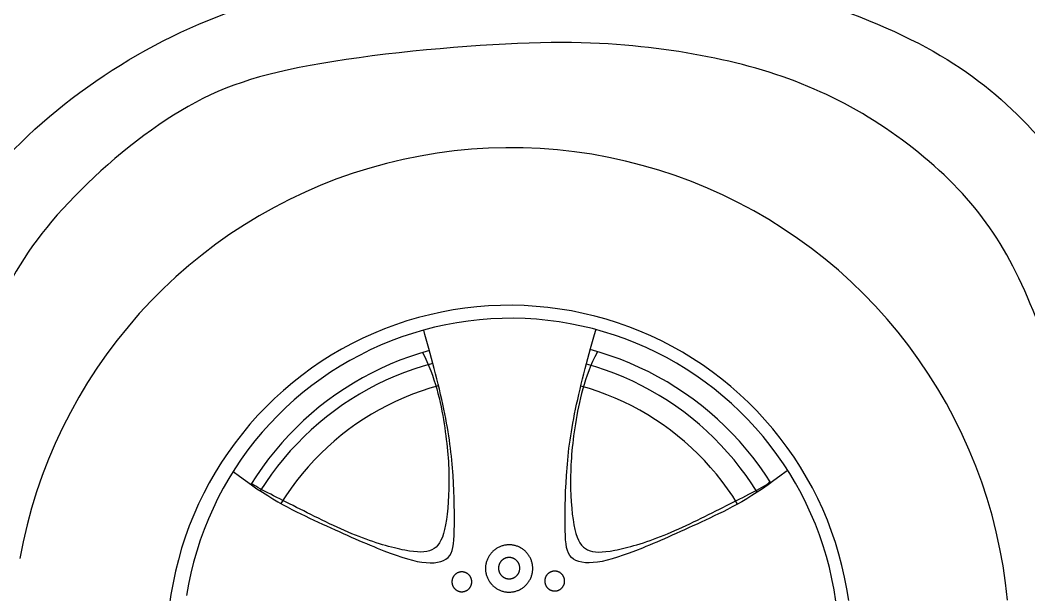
# Model space of a CAD drawing. Header units: millimetres. Extents: x -13123 to 16075, y -1 to 10560.
# Drawn here: x 3930 to 4682, y 410 to 839 of the extents above; entities that cross this region are included whole.
import ezdxf

# ---------------------------------------------------------------- set-up
doc = ezdxf.new("R2010")
doc.units = ezdxf.units.MM
doc.header["$MEASUREMENT"] = 0
doc.layers.add('inner', color=180, linetype='Continuous')
doc.layers.add('outer', color=200, linetype='Continuous')

msp = doc.modelspace()

# ---------------------------------------------------------------- linework, layer by layer
at = {"layer": 'inner'}
for points in [[(4665.98, 406.57), (4664.56, 419.35), (4662.69, 432.08), (4660.39, 444.73), (4657.65, 457.3), (4654.48, 469.77), (4650.88, 482.11), (4646.86, 494.33), (4642.41, 506.4), (4637.55, 518.31), (4632.28, 530.04), (4626.61, 541.58), (4620.54, 552.92), (4614.09, 564.05), (4607.25, 574.94), (4600.04, 585.59), (4592.47, 595.99), (4584.54, 606.12), (4576.26, 615.96), (4567.65, 625.52), (4558.72, 634.77), (4549.47, 643.71), (4539.92, 652.32), (4530.07, 660.59), (4519.95, 668.53), (4509.55, 676.1), (4498.9, 683.31), (4488.01, 690.15), (4476.89, 696.61), (4465.55, 702.68), (4454.01, 708.36), (4442.27, 713.63), (4430.37, 718.49), (4418.3, 722.94), (4406.09, 726.97), (4393.74, 730.57), (4381.28, 733.75), (4368.71, 736.49), (4356.06, 738.8), (4343.33, 740.66), (4330.55, 742.09), (4317.72, 743.07), (4304.87, 743.61), (4292.01, 743.7), (4279.15, 743.35), (4266.32, 742.56), (4253.52, 741.32), (4240.76, 739.64), (4228.08, 737.51), (4215.47, 734.96), (4202.96, 731.96), (4190.57, 728.54), (4178.3, 724.69), (4166.16, 720.42), (4154.19, 715.73), (4142.38, 710.63), (4130.76, 705.12), (4119.33, 699.22), (4108.11, 692.92), (4097.12, 686.24), (4086.37, 679.19), (4075.87, 671.76), (4065.63, 663.98), (4055.66, 655.85), (4045.99, 647.37), (4036.61, 638.57), (4027.54, 629.45), (4018.79, 620.02), (4010.37, 610.3), (4002.3, 600.29), (3994.57, 590), (3987.21, 579.46), (3980.22, 568.67), (3973.6, 557.64), (3967.37, 546.39), (3961.53, 534.93), (3956.09, 523.27), (3951.05, 511.44), (3946.43, 499.43), (3942.23, 487.28), (3938.45, 474.98), (3935.1, 462.57), (3932.18, 450.04), (3929.69, 437.42)], [(4547.65, 406.16), (4546.28, 414.92), (4544.59, 423.63), (4542.61, 432.27), (4540.33, 440.84), (4537.75, 449.32), (4534.88, 457.71), (4531.72, 465.99), (4528.27, 474.16), (4524.54, 482.2), (4520.54, 490.11), (4516.26, 497.88), (4511.72, 505.49), (4506.91, 512.94), (4501.85, 520.22), (4496.54, 527.32), (4490.99, 534.24), (4485.2, 540.95), (4479.18, 547.46), (4472.94, 553.75), (4466.48, 559.83), (4459.82, 565.68), (4452.95, 571.29), (4445.9, 576.66), (4438.66, 581.79), (4431.26, 586.66), (4423.68, 591.27), (4415.95, 595.61), (4408.08, 599.68), (4400.07, 603.48), (4391.93, 607), (4383.67, 610.23), (4375.31, 613.17), (4366.85, 615.83), (4358.3, 618.18), (4349.68, 620.24), (4340.99, 622), (4332.24, 623.45), (4323.45, 624.61), (4314.62, 625.45), (4305.78, 625.99), (4296.91, 626.22), (4288.05, 626.14), (4279.19, 625.76), (4270.35, 625.07), (4261.54, 624.07), (4252.77, 622.76), (4244.05, 621.16), (4235.39, 619.25), (4226.81, 617.04), (4218.3, 614.54), (4209.89, 611.74), (4201.58, 608.65), (4193.38, 605.28), (4185.3, 601.62), (4177.36, 597.68), (4169.56, 593.47), (4161.9, 589), (4154.41, 584.26), (4147.09, 579.26), (4139.94, 574.01), (4132.98, 568.52), (4126.22, 562.78), (4119.66, 556.82), (4113.31, 550.63), (4107.17, 544.23), (4101.27, 537.62), (4095.6, 530.8), (4090.16, 523.8), (4084.98, 516.61), (4080.04, 509.24), (4075.37, 501.71), (4070.96, 494.02), (4066.82, 486.18), (4062.95, 478.2), (4059.36, 470.09), (4056.06, 461.86), (4053.04, 453.53), (4050.32, 445.09), (4047.89, 436.56), (4045.75, 427.96), (4043.92, 419.28), (4042.39, 410.55), (4041.16, 401.77)], [(4538.07, 405.72), (4536.74, 414.11), (4535.13, 422.45), (4533.23, 430.72), (4531.05, 438.93), (4528.58, 447.06), (4525.83, 455.09), (4522.8, 463.03), (4519.5, 470.86), (4515.93, 478.56), (4512.09, 486.14), (4507.99, 493.58), (4503.64, 500.87), (4499.04, 508.01), (4494.19, 514.99), (4489.1, 521.79), (4483.78, 528.41), (4478.23, 534.84), (4472.47, 541.08), (4466.49, 547.11), (4460.3, 552.93), (4453.92, 558.53), (4447.34, 563.91), (4440.59, 569.05), (4433.65, 573.96), (4426.56, 578.63), (4419.3, 583.04), (4411.9, 587.21), (4404.35, 591.11), (4396.68, 594.74), (4388.88, 598.11), (4380.97, 601.21), (4372.96, 604.03), (4364.85, 606.57), (4356.67, 608.83), (4348.41, 610.8), (4340.08, 612.48), (4331.7, 613.88), (4323.28, 614.98), (4314.83, 615.79), (4306.35, 616.31), (4297.86, 616.53), (4289.36, 616.45), (4280.88, 616.09), (4272.41, 615.42), (4263.97, 614.47), (4255.57, 613.22), (4247.22, 611.68), (4238.92, 609.85), (4230.7, 607.74), (4222.55, 605.34), (4214.49, 602.66), (4206.53, 599.7), (4198.67, 596.46), (4190.94, 592.96), (4183.32, 589.19), (4175.85, 585.16), (4168.52, 580.87), (4161.34, 576.33), (4154.33, 571.54), (4147.48, 566.51), (4140.81, 561.25), (4134.33, 555.76), (4128.05, 550.04), (4121.96, 544.12), (4116.09, 537.98), (4110.43, 531.65), (4105, 525.12), (4099.79, 518.41), (4094.82, 511.52), (4090.1, 504.46), (4085.62, 497.25), (4081.39, 489.88), (4077.43, 482.37), (4073.72, 474.72), (4070.29, 466.96), (4067.12, 459.07), (4064.23, 451.09), (4061.62, 443.01), (4059.29, 434.84), (4057.25, 426.59), (4055.49, 418.28), (4054.03, 409.92)], [(4359.05, 607.78), (4359.16, 608.17)], [(4359.05, 607.78), (4359.16, 608.17)], [(4235.07, 592.59), (4227.64, 590.4), (4220.3, 587.95), (4213.04, 585.25), (4205.88, 582.31), (4198.82, 579.13), (4191.87, 575.71), (4185.05, 572.06), (4178.35, 568.17), (4171.79, 564.07), (4165.37, 559.74), (4159.1, 555.2), (4152.99, 550.44), (4147.04, 545.48), (4141.26, 540.33), (4135.67, 534.98), (4130.26, 529.44), (4125.03, 523.72), (4120.01, 517.83), (4115.19, 511.78), (4110.58, 505.56), (4106.18, 499.19), (4102, 492.67)], [(4489.51, 493.81), (4485.26, 500.33), (4480.8, 506.71), (4476.13, 512.93), (4471.24, 518.99), (4466.15, 524.88), (4460.86, 530.59), (4455.38, 536.12), (4449.72, 541.45), (4443.88, 546.59), (4437.86, 551.53), (4431.68, 556.26), (4425.34, 560.78), (4418.85, 565.08), (4412.22, 569.15), (4405.46, 573), (4398.56, 576.61), (4391.55, 579.99), (4384.43, 583.12), (4377.2, 586.01), (4369.88, 588.65), (4362.47, 591.04), (4354.99, 593.18)], [(4359.99, 591.06), (4360.43, 591.65)], [(4237.65, 582.97), (4230.49, 580.92), (4223.4, 578.64), (4216.4, 576.11), (4209.48, 573.35), (4202.67, 570.35), (4195.96, 567.12), (4189.36, 563.67), (4182.89, 559.99), (4176.55, 556.09), (4170.34, 551.98), (4164.28, 547.66), (4158.37, 543.13), (4152.61, 538.41), (4147.02, 533.49), (4141.6, 528.39), (4136.36, 523.1), (4131.3, 517.64), (4126.44, 512), (4121.76, 506.21), (4117.29, 500.25), (4113.02, 494.15), (4108.97, 487.91)], [(4479.44, 486.93), (4475.44, 493.17), (4471.23, 499.26), (4466.81, 505.2), (4462.2, 510.99), (4457.39, 516.63), (4452.4, 522.09), (4447.22, 527.39), (4441.86, 532.5), (4436.33, 537.43), (4430.64, 542.17), (4424.8, 546.71), (4418.8, 551.05), (4412.65, 555.19), (4406.38, 559.11), (4399.97, 562.82), (4393.44, 566.31), (4386.79, 569.58), (4380.04, 572.62), (4373.18, 575.43), (4366.24, 578), (4359.21, 580.34), (4352.11, 582.43)], [(4241.87, 566.32), (4235.32, 564.42), (4228.83, 562.29), (4222.42, 559.94), (4216.09, 557.37), (4209.85, 554.59), (4203.72, 551.6), (4197.69, 548.4), (4191.77, 544.99), (4185.97, 541.39), (4180.29, 537.59), (4174.75, 533.6), (4169.35, 529.42), (4164.1, 525.06), (4158.99, 520.52), (4154.05, 515.81), (4149.27, 510.94), (4144.65, 505.9), (4140.22, 500.71), (4135.96, 495.38), (4131.88, 489.9), (4128, 484.28), (4124.31, 478.54)], [(4464.85, 478.12), (4461.18, 483.86), (4457.33, 489.47), (4453.28, 494.94), (4449.05, 500.27), (4444.64, 505.46), (4440.06, 510.49), (4435.31, 515.36), (4430.39, 520.07), (4425.32, 524.61), (4420.1, 528.98), (4414.73, 533.16), (4409.22, 537.16), (4403.58, 540.97), (4397.82, 544.58), (4391.93, 548), (4385.93, 551.22), (4379.82, 554.22), (4373.62, 557.02), (4367.32, 559.61), (4360.94, 561.98), (4354.49, 564.13), (4347.96, 566.07)], [(4502.05, 503.41), (4501.07, 502.47)], [(4502.05, 503.41), (4501.07, 502.47)], [(4487.52, 493.28), (4488.97, 494.66)], [(4487.52, 493.28), (4488.97, 494.66)]]:
    msp.add_lwpolyline(points, dxfattribs=at)
for points in [[(4312.12, 430.05), (4312.11, 430.66), (4312.08, 431.27), (4312.02, 431.88), (4311.95, 432.49), (4311.85, 433.1), (4311.74, 433.7), (4311.6, 434.29), (4311.44, 434.88), (4311.27, 435.47), (4311.07, 436.05), (4310.85, 436.62), (4310.61, 437.18), (4310.35, 437.74), (4310.08, 438.29), (4309.78, 438.82), (4309.47, 439.35), (4309.14, 439.86), (4308.79, 440.36), (4308.42, 440.85), (4308.04, 441.33), (4307.64, 441.79), (4307.22, 442.24), (4306.79, 442.68), (4306.35, 443.1), (4305.89, 443.5), (4305.41, 443.89), (4304.93, 444.26), (4304.43, 444.61), (4303.92, 444.95), (4303.39, 445.27), (4302.86, 445.57), (4302.32, 445.85), (4301.76, 446.11), (4301.2, 446.35), (4300.63, 446.58), (4300.05, 446.78), (4299.47, 446.96), (4298.88, 447.12), (4298.29, 447.27), (4297.69, 447.39), (4297.08, 447.49), (4296.48, 447.57), (4295.87, 447.63), (4295.26, 447.66), (4294.64, 447.68), (4294.03, 447.67), (4293.42, 447.65), (4292.81, 447.6), (4292.2, 447.53), (4291.6, 447.44), (4291, 447.33), (4290.4, 447.2), (4289.81, 447.05), (4289.22, 446.87), (4288.64, 446.68), (4288.06, 446.47), (4287.5, 446.23), (4286.94, 445.98), (4286.39, 445.71), (4285.85, 445.42), (4285.33, 445.11), (4284.81, 444.78), (4284.3, 444.44), (4283.81, 444.08), (4283.33, 443.7), (4282.86, 443.3), (4282.41, 442.89), (4281.97, 442.46), (4281.55, 442.02), (4281.14, 441.56), (4280.75, 441.09), (4280.37, 440.61), (4280.02, 440.11), (4279.68, 439.61), (4279.35, 439.09), (4279.05, 438.55), (4278.76, 438.01), (4278.5, 437.46), (4278.25, 436.9), (4278.02, 436.34), (4277.81, 435.76), (4277.62, 435.18), (4277.46, 434.59), (4277.31, 434), (4277.18, 433.4), (4277.08, 432.79), (4276.99, 432.19), (4276.93, 431.58), (4276.89, 430.97), (4276.87, 430.36), (4276.87, 429.75), (4276.89, 429.13), (4276.93, 428.52), (4276.99, 427.92), (4277.08, 427.31), (4277.18, 426.71), (4277.31, 426.11), (4277.46, 425.51), (4277.62, 424.93), (4277.81, 424.34), (4278.02, 423.77), (4278.25, 423.2), (4278.5, 422.64), (4278.76, 422.09), (4279.05, 421.55), (4279.35, 421.02), (4279.68, 420.5), (4280.02, 419.99), (4280.37, 419.49), (4280.75, 419.01), (4281.14, 418.54), (4281.55, 418.08), (4281.97, 417.64), (4282.41, 417.21), (4282.86, 416.8), (4283.33, 416.41), (4283.81, 416.03), (4284.3, 415.67), (4284.81, 415.32), (4285.33, 414.99), (4285.85, 414.68), (4286.39, 414.39), (4286.94, 414.12), (4287.5, 413.87), (4288.06, 413.64), (4288.64, 413.42), (4289.22, 413.23), (4289.81, 413.06), (4290.4, 412.91), (4291, 412.77), (4291.6, 412.66), (4292.2, 412.57), (4292.81, 412.5), (4293.42, 412.46), (4294.03, 412.43), (4294.64, 412.42), (4295.26, 412.44), (4295.87, 412.48), (4296.48, 412.54), (4297.08, 412.62), (4297.69, 412.72), (4298.29, 412.84), (4298.88, 412.98), (4299.47, 413.14), (4300.05, 413.32), (4300.63, 413.53), (4301.2, 413.75), (4301.76, 413.99), (4302.32, 414.26), (4302.86, 414.54), (4303.39, 414.84), (4303.92, 415.15), (4304.43, 415.49), (4304.93, 415.84), (4305.41, 416.22), (4305.89, 416.6), (4306.35, 417.01), (4306.79, 417.43), (4307.22, 417.86), (4307.64, 418.31), (4308.04, 418.77), (4308.42, 419.25), (4308.79, 419.74), (4309.14, 420.24), (4309.47, 420.76), (4309.78, 421.28), (4310.08, 421.82), (4310.35, 422.36), (4310.61, 422.92), (4310.85, 423.48), (4311.07, 424.05), (4311.27, 424.63), (4311.44, 425.22), (4311.6, 425.81), (4311.74, 426.41), (4311.85, 427.01), (4311.95, 427.61), (4312.02, 428.22), (4312.08, 428.83), (4312.11, 429.44)], [(4302.44, 430.3), (4302.43, 430.58), (4302.42, 430.85), (4302.39, 431.13), (4302.36, 431.4), (4302.32, 431.67), (4302.27, 431.94), (4302.2, 432.21), (4302.13, 432.48), (4302.05, 432.74), (4301.96, 433), (4301.87, 433.26), (4301.76, 433.52), (4301.64, 433.77), (4301.52, 434.01), (4301.38, 434.25), (4301.24, 434.49), (4301.09, 434.72), (4300.94, 434.95), (4300.77, 435.17), (4300.6, 435.38), (4300.42, 435.59), (4300.23, 435.8), (4300.04, 435.99), (4299.84, 436.18), (4299.63, 436.36), (4299.41, 436.54), (4299.2, 436.7), (4298.97, 436.86), (4298.74, 437.02), (4298.5, 437.16), (4298.26, 437.29), (4298.02, 437.42), (4297.77, 437.54), (4297.52, 437.65), (4297.26, 437.75), (4297, 437.84), (4296.74, 437.92), (4296.47, 438), (4296.2, 438.06), (4295.93, 438.11), (4295.66, 438.16), (4295.39, 438.2), (4295.11, 438.22), (4294.84, 438.24), (4294.56, 438.25), (4294.28, 438.24), (4294.01, 438.23), (4293.73, 438.21), (4293.46, 438.18), (4293.19, 438.14), (4292.92, 438.09), (4292.65, 438.03), (4292.38, 437.96), (4292.11, 437.88), (4291.85, 437.8), (4291.59, 437.7), (4291.34, 437.59), (4291.09, 437.48), (4290.84, 437.36), (4290.6, 437.23), (4290.36, 437.09), (4290.13, 436.94), (4289.9, 436.79), (4289.68, 436.62), (4289.46, 436.45), (4289.25, 436.27), (4289.05, 436.09), (4288.85, 435.89), (4288.66, 435.7), (4288.47, 435.49), (4288.3, 435.28), (4288.13, 435.06), (4287.97, 434.84), (4287.81, 434.61), (4287.67, 434.37), (4287.53, 434.13), (4287.4, 433.89), (4287.28, 433.64), (4287.17, 433.39), (4287.07, 433.13), (4286.97, 432.87), (4286.89, 432.61), (4286.81, 432.35), (4286.75, 432.08), (4286.69, 431.81), (4286.64, 431.54), (4286.6, 431.26), (4286.57, 430.99), (4286.56, 430.71), (4286.55, 430.44), (4286.55, 430.16), (4286.56, 429.89), (4286.57, 429.61), (4286.6, 429.34), (4286.64, 429.06), (4286.69, 428.79), (4286.75, 428.52), (4286.81, 428.25), (4286.89, 427.99), (4286.97, 427.73), (4287.07, 427.47), (4287.17, 427.21), (4287.28, 426.96), (4287.4, 426.71), (4287.53, 426.47), (4287.67, 426.23), (4287.81, 425.99), (4287.97, 425.76), (4288.13, 425.54), (4288.3, 425.32), (4288.47, 425.11), (4288.66, 424.9), (4288.85, 424.71), (4289.05, 424.51), (4289.25, 424.33), (4289.46, 424.15), (4289.68, 423.98), (4289.9, 423.81), (4290.13, 423.66), (4290.36, 423.51), (4290.6, 423.37), (4290.84, 423.24), (4291.09, 423.12), (4291.34, 423.01), (4291.59, 422.9), (4291.85, 422.8), (4292.11, 422.72), (4292.38, 422.64), (4292.65, 422.57), (4292.92, 422.51), (4293.19, 422.46), (4293.46, 422.42), (4293.73, 422.39), (4294.01, 422.37), (4294.28, 422.36), (4294.56, 422.35), (4294.84, 422.36), (4295.11, 422.38), (4295.39, 422.4), (4295.66, 422.44), (4295.93, 422.49), (4296.2, 422.54), (4296.47, 422.6), (4296.74, 422.68), (4297, 422.76), (4297.26, 422.85), (4297.52, 422.95), (4297.77, 423.06), (4298.02, 423.18), (4298.26, 423.31), (4298.5, 423.44), (4298.74, 423.58), (4298.97, 423.74), (4299.2, 423.9), (4299.41, 424.06), (4299.63, 424.24), (4299.84, 424.42), (4300.04, 424.61), (4300.23, 424.8), (4300.42, 425.01), (4300.6, 425.22), (4300.77, 425.43), (4300.94, 425.65), (4301.09, 425.88), (4301.24, 426.11), (4301.38, 426.35), (4301.52, 426.59), (4301.64, 426.83), (4301.76, 427.08), (4301.87, 427.34), (4301.96, 427.6), (4302.05, 427.86), (4302.13, 428.12), (4302.2, 428.39), (4302.27, 428.66), (4302.32, 428.93), (4302.36, 429.2), (4302.39, 429.47), (4302.42, 429.75), (4302.43, 430.02)], [(4266.65, 420.12), (4266.65, 420.38), (4266.63, 420.64), (4266.61, 420.89), (4266.58, 421.15), (4266.54, 421.4), (4266.49, 421.65), (4266.43, 421.91), (4266.37, 422.15), (4266.29, 422.4), (4266.21, 422.64), (4266.12, 422.88), (4266.02, 423.12), (4265.91, 423.35), (4265.79, 423.58), (4265.67, 423.81), (4265.54, 424.03), (4265.4, 424.24), (4265.25, 424.46), (4265.1, 424.66), (4264.94, 424.86), (4264.77, 425.06), (4264.59, 425.24), (4264.41, 425.43), (4264.23, 425.6), (4264.03, 425.77), (4263.83, 425.94), (4263.63, 426.09), (4263.42, 426.24), (4263.2, 426.38), (4262.98, 426.51), (4262.76, 426.64), (4262.53, 426.76), (4262.3, 426.87), (4262.06, 426.97), (4261.82, 427.06), (4261.58, 427.15), (4261.34, 427.23), (4261.09, 427.29), (4260.84, 427.35), (4260.59, 427.41), (4260.33, 427.45), (4260.08, 427.48), (4259.82, 427.51), (4259.57, 427.52), (4259.31, 427.53), (4259.05, 427.53), (4258.8, 427.51), (4258.54, 427.49), (4258.28, 427.47), (4258.03, 427.43), (4257.78, 427.38), (4257.53, 427.33), (4257.28, 427.26), (4257.03, 427.19), (4256.79, 427.11), (4256.55, 427.02), (4256.31, 426.92), (4256.07, 426.81), (4255.84, 426.7), (4255.62, 426.58), (4255.4, 426.45), (4255.18, 426.31), (4254.97, 426.17), (4254.76, 426.01), (4254.56, 425.86), (4254.36, 425.69), (4254.17, 425.52), (4253.99, 425.34), (4253.81, 425.15), (4253.64, 424.96), (4253.47, 424.76), (4253.32, 424.56), (4253.17, 424.35), (4253.02, 424.14), (4252.89, 423.92), (4252.76, 423.7), (4252.64, 423.47), (4252.53, 423.24), (4252.42, 423), (4252.33, 422.76), (4252.24, 422.52), (4252.16, 422.28), (4252.09, 422.03), (4252.03, 421.78), (4251.98, 421.53), (4251.93, 421.28), (4251.9, 421.02), (4251.87, 420.77), (4251.85, 420.51), (4251.84, 420.25), (4251.84, 419.99), (4251.85, 419.74), (4251.87, 419.48), (4251.9, 419.23), (4251.93, 418.97), (4251.98, 418.72), (4252.03, 418.47), (4252.09, 418.22), (4252.16, 417.97), (4252.24, 417.73), (4252.33, 417.48), (4252.42, 417.25), (4252.53, 417.01), (4252.64, 416.78), (4252.76, 416.55), (4252.89, 416.33), (4253.02, 416.11), (4253.17, 415.9), (4253.32, 415.69), (4253.47, 415.49), (4253.64, 415.29), (4253.81, 415.1), (4253.99, 414.91), (4254.17, 414.73), (4254.36, 414.56), (4254.56, 414.39), (4254.76, 414.23), (4254.97, 414.08), (4255.18, 413.94), (4255.4, 413.8), (4255.62, 413.67), (4255.84, 413.55), (4256.07, 413.43), (4256.31, 413.33), (4256.55, 413.23), (4256.79, 413.14), (4257.03, 413.06), (4257.28, 412.99), (4257.53, 412.92), (4257.78, 412.87), (4258.03, 412.82), (4258.28, 412.78), (4258.54, 412.75), (4258.8, 412.73), (4259.05, 412.72), (4259.31, 412.72), (4259.57, 412.73), (4259.82, 412.74), (4260.08, 412.77), (4260.33, 412.8), (4260.59, 412.84), (4260.84, 412.89), (4261.09, 412.95), (4261.34, 413.02), (4261.58, 413.1), (4261.82, 413.18), (4262.06, 413.28), (4262.3, 413.38), (4262.53, 413.49), (4262.76, 413.61), (4262.98, 413.73), (4263.2, 413.87), (4263.42, 414.01), (4263.63, 414.16), (4263.83, 414.31), (4264.03, 414.47), (4264.23, 414.64), (4264.41, 414.82), (4264.59, 415), (4264.77, 415.19), (4264.94, 415.39), (4265.1, 415.59), (4265.25, 415.79), (4265.4, 416), (4265.54, 416.22), (4265.67, 416.44), (4265.79, 416.66), (4265.91, 416.89), (4266.02, 417.13), (4266.12, 417.36), (4266.21, 417.6), (4266.29, 417.85), (4266.37, 418.09), (4266.43, 418.34), (4266.49, 418.59), (4266.54, 418.84), (4266.58, 419.1), (4266.61, 419.35), (4266.63, 419.61), (4266.65, 419.87)], [(4335.86, 420.69), (4335.86, 420.95), (4335.85, 421.21), (4335.82, 421.46), (4335.79, 421.72), (4335.75, 421.97), (4335.7, 422.23), (4335.65, 422.48), (4335.58, 422.72), (4335.51, 422.97), (4335.42, 423.21), (4335.33, 423.45), (4335.23, 423.69), (4335.12, 423.92), (4335.01, 424.15), (4334.88, 424.38), (4334.75, 424.6), (4334.61, 424.82), (4334.46, 425.03), (4334.31, 425.23), (4334.15, 425.43), (4333.98, 425.63), (4333.81, 425.82), (4333.63, 426), (4333.44, 426.17), (4333.25, 426.34), (4333.05, 426.51), (4332.84, 426.66), (4332.63, 426.81), (4332.42, 426.95), (4332.2, 427.09), (4331.97, 427.21), (4331.75, 427.33), (4331.51, 427.44), (4331.28, 427.54), (4331.04, 427.64), (4330.8, 427.72), (4330.55, 427.8), (4330.3, 427.87), (4330.05, 427.93), (4329.8, 427.98), (4329.55, 428.02), (4329.29, 428.05), (4329.04, 428.08), (4328.78, 428.09), (4328.52, 428.1), (4328.27, 428.1), (4328.01, 428.09), (4327.75, 428.07), (4327.5, 428.04), (4327.24, 428), (4326.99, 427.95), (4326.74, 427.9), (4326.49, 427.83), (4326.24, 427.76), (4326, 427.68), (4325.76, 427.59), (4325.52, 427.49), (4325.29, 427.39), (4325.06, 427.27), (4324.83, 427.15), (4324.61, 427.02), (4324.39, 426.88), (4324.18, 426.74), (4323.97, 426.59), (4323.77, 426.43), (4323.58, 426.26), (4323.38, 426.09), (4323.2, 425.91), (4323.02, 425.72), (4322.85, 425.53), (4322.69, 425.33), (4322.53, 425.13), (4322.38, 424.92), (4322.24, 424.71), (4322.1, 424.49), (4321.97, 424.27), (4321.85, 424.04), (4321.74, 423.81), (4321.64, 423.57), (4321.54, 423.33), (4321.45, 423.09), (4321.37, 422.85), (4321.3, 422.6), (4321.24, 422.35), (4321.19, 422.1), (4321.14, 421.85), (4321.11, 421.59), (4321.08, 421.34), (4321.06, 421.08), (4321.06, 420.82), (4321.06, 420.57), (4321.06, 420.31), (4321.08, 420.05), (4321.11, 419.8), (4321.14, 419.54), (4321.19, 419.29), (4321.24, 419.04), (4321.3, 418.79), (4321.37, 418.54), (4321.45, 418.3), (4321.54, 418.06), (4321.64, 417.82), (4321.74, 417.58), (4321.85, 417.35), (4321.97, 417.12), (4322.1, 416.9), (4322.24, 416.68), (4322.38, 416.47), (4322.53, 416.26), (4322.69, 416.06), (4322.85, 415.86), (4323.02, 415.67), (4323.2, 415.48), (4323.38, 415.3), (4323.58, 415.13), (4323.77, 414.96), (4323.97, 414.8), (4324.18, 414.65), (4324.39, 414.51), (4324.61, 414.37), (4324.83, 414.24), (4325.06, 414.12), (4325.29, 414), (4325.52, 413.9), (4325.76, 413.8), (4326, 413.71), (4326.24, 413.63), (4326.49, 413.56), (4326.74, 413.49), (4326.99, 413.44), (4327.24, 413.39), (4327.5, 413.35), (4327.75, 413.32), (4328.01, 413.3), (4328.27, 413.29), (4328.52, 413.29), (4328.78, 413.3), (4329.04, 413.31), (4329.29, 413.34), (4329.55, 413.37), (4329.8, 413.41), (4330.05, 413.46), (4330.3, 413.52), (4330.55, 413.59), (4330.8, 413.67), (4331.04, 413.75), (4331.28, 413.85), (4331.51, 413.95), (4331.75, 414.06), (4331.97, 414.18), (4332.2, 414.3), (4332.42, 414.44), (4332.63, 414.58), (4332.84, 414.73), (4333.05, 414.88), (4333.25, 415.05), (4333.44, 415.21), (4333.63, 415.39), (4333.81, 415.57), (4333.98, 415.76), (4334.15, 415.96), (4334.31, 416.16), (4334.46, 416.36), (4334.61, 416.57), (4334.75, 416.79), (4334.88, 417.01), (4335.01, 417.24), (4335.12, 417.47), (4335.23, 417.7), (4335.33, 417.94), (4335.42, 418.18), (4335.51, 418.42), (4335.58, 418.66), (4335.65, 418.91), (4335.7, 419.16), (4335.75, 419.42), (4335.79, 419.67), (4335.82, 419.93), (4335.85, 420.18), (4335.86, 420.44)]]:
    msp.add_lwpolyline(points, close=True, dxfattribs=at)
for points, knots in [([(555.3, 691.55), (579.29, 691.84), (584, 684.24), (591.96, 649.87), (611.85, 589.82), (620.54, 554.73), (635.37, 546.41), (677.33, 542.07), (720.75, 540.62), (748.96, 537.72), (772.48, 529.77), (776.46, 513.85), (779.35, 490.33), (778.99, 453.43), (781.52, 451.26), (788.76, 450.18), (855.69, 453.07), (866.9, 463.56), (870.88, 477.67), (879.56, 516.02), (889.33, 569.2), (913.41, 632.53), (956.29, 706.05), (1014.84, 772.76), (1080.19, 817), (1150.98, 851.04), (1248.33, 879.63), (1324.57, 885.76), (1435.73, 890.07), (1562.31, 872.43), (1656.73, 830.93), (1741.8, 767.64), (1792.64, 697.09), (1832.07, 609.94), (1869.42, 470.91), (1886.02, 399.31), (1899.51, 381.68), (1921.3, 374.41), (1969.03, 382.71), (2033.14, 393.33), (2362.58, 400.05), (2856.74, 411.81), (3170.22, 419.38), (3550.08, 426.1), (3712.66, 422.65), (3769.46, 422.65), (3787.1, 440.29), (3814.67, 516.94), (3842.24, 606.26), (3883.33, 702.39), (3965.29, 784.35), (4068.01, 843.49), (4182.14, 873.58), (4276.56, 883.96), (4386.54, 879.81), (4492.37, 866.32), (4607.53, 822.74), (4674.97, 771.9), (4732.04, 700.31), (4757.98, 641.17), (4779.77, 582.03), (4785.99, 536.38), (4797.4, 516.67), (4812.97, 506.29), (4844.09, 503.18), (4931.48, 522.45), (4954.7, 541.21), (4981.06, 583.64), (5002.49, 622.94), (5034.65, 665.82), (5089.59, 689.49), (5141.84, 702), (5184.72, 704.68), (5207.05, 695.3), (5227.59, 678.77), (5243.67, 652.87), (5253.26, 635.54), (5261.08, 632.35), (5264.23, 631.71)], [0, 0, 0, 0, 1, 2, 3, 4, 5, 6, 7, 8, 9, 10, 11, 12, 13, 14, 15, 16, 17, 18, 19, 20, 21, 22, 23, 24, 25, 26, 27, 28, 29, 30, 31, 32, 33, 34, 35, 36, 37, 38, 39, 40, 41, 42, 43, 44, 45, 46, 47, 48, 49, 50, 51, 52, 53, 54, 55, 56, 57, 58, 59, 60, 61, 62, 63, 64, 65, 66, 67, 68, 69, 70, 71, 72, 73, 74, 75, 75.475794, 75.475794, 75.475794, 75.475794]), ([(4738.58, 336.64), (4738.52, 347.51), (4739.38, 383.82), (4729.18, 485.2), (4704.68, 570.29), (4674.04, 655.38), (4633.2, 713.92), (4567.85, 767.02), (4495.01, 801.06), (4411.96, 818.75), (4315.98, 825.56), (4128.78, 807.18), (4045.73, 775.87), (3953.83, 696.9), (3909.58, 626.11), (3874.86, 528.76), (3855.8, 428.69), (3841.51, 356.54), (3843.56, 306.14), (3843.26, 289.63), (3843.14, 286.59)], [100.190096, 100.190096, 100.190096, 100.190096, 101, 102, 103, 104, 105, 106, 107, 108, 109, 110, 111, 112, 113, 114, 115, 116, 117, 117.266268, 117.266268, 117.266268, 117.266268]), ([(4229.89, 591.09), (4239.32, 573.11), (4247.52, 535.31), (4250.72, 494.23), (4247.32, 454.75), (4238.47, 441.82), (4220.09, 441.82), (4181.29, 452.71), (4134.32, 476.53), (4109.55, 488.82), (4102.49, 493.21), (4102.38, 493.28)], [0, 0, 0, 0, 1, 2, 3, 4, 5, 6, 7, 8, 8.016496, 8.016496, 8.016496, 8.016496]), ([(4229.89, 591.09), (4239.32, 573.11), (4247.52, 535.31), (4250.72, 494.23), (4247.32, 454.75), (4238.47, 441.82), (4220.09, 441.82), (4181.29, 452.71), (4134.32, 476.53), (4109.55, 488.82), (4102.49, 493.21), (4102.38, 493.28)], [0, 0, 0, 0, 1, 2, 3, 4, 5, 6, 7, 8, 8.016496, 8.016496, 8.016496, 8.016496]), ([(4360.01, 591.09), (4350.58, 573.11), (4342.37, 535.31), (4339.18, 494.23), (4342.58, 454.75), (4351.43, 441.82), (4369.81, 441.82), (4408.61, 452.71), (4455.58, 476.53), (4480.35, 488.82), (4487.41, 493.21), (4487.52, 493.28)], [0, 0, 0, 0, 1, 2, 3, 4, 5, 6, 7, 8, 8.016496, 8.016496, 8.016496, 8.016496]), ([(4360.01, 591.09), (4350.58, 573.11), (4342.37, 535.31), (4339.18, 494.23), (4342.58, 454.75), (4351.43, 441.82), (4369.81, 441.82), (4408.61, 452.71), (4455.58, 476.53), (4480.35, 488.82), (4487.41, 493.21), (4487.52, 493.28)], [0, 0, 0, 0, 1, 2, 3, 4, 5, 6, 7, 8, 8.016496, 8.016496, 8.016496, 8.016496])]:
    msp.add_open_spline(points, degree=3, knots=knots, dxfattribs=at)
for points in [[(4088.83, 502.47), (4114.17, 482.65), (4149.54, 465.56), (4198.91, 443.49), (4231.43, 432.33), (4252.08, 435.89), (4253.98, 453.93), (4253.5, 499.27), (4248.04, 545.08), (4235.7, 590.65), (4230.84, 607.78)], [(4088.83, 502.47), (4114.17, 482.65), (4149.54, 465.56), (4198.91, 443.49), (4231.43, 432.33), (4252.08, 435.89), (4253.98, 453.93), (4253.5, 499.27), (4248.04, 545.08), (4235.7, 590.65), (4230.84, 607.78)], [(4501.07, 502.47), (4475.72, 482.65), (4440.36, 465.56), (4390.99, 443.49), (4358.47, 432.33), (4337.82, 435.89), (4335.92, 453.93), (4336.4, 499.27), (4341.86, 545.08), (4354.2, 590.65), (4359.05, 607.78)], [(4501.07, 502.47), (4475.72, 482.65), (4440.36, 465.56), (4390.99, 443.49), (4358.47, 432.33), (4337.82, 435.89), (4335.92, 453.93), (4336.4, 499.27), (4341.86, 545.08), (4354.2, 590.65), (4359.05, 607.78)]]:
    msp.add_open_spline(points, degree=3, dxfattribs=at)
at = {"layer": 'outer'}
msp.add_rational_spline([(577.02, 736.56), (577.02, 736.56), (577.18, 736.32), (577.45, 735.91), (577.88, 735.34), (578.31, 734.77), (578.74, 734.2), (569.16, 725.06), (558.29, 712.81), (558.29, 695.58), (553.23, 687.62), (543.1, 685.81), (537.03, 675.1), (539.27, 649), (539.95, 640.16), (521.86, 633.72), (511.59, 622.55), (499.53, 610.49), (499.53, 596.65), (500.87, 567.62), (508.46, 504.19), (512.93, 467.57), (520.08, 442.11), (524.54, 439.88), (533.03, 437.65), (537.5, 442.56), (535.26, 466.68), (538.39, 487.67), (545.98, 501.07), (552.68, 500.62), (555.87, 499.64), (560.21, 481.19), (566.72, 447.19), (582.64, 387.86), (583.72, 375.56), (581.19, 374.83), (565.63, 373.75), (560.93, 367.96), (564.91, 354.57), (575.4, 342.27), (616.28, 321.65), (652.32, 314.93), (652.38, 314.84), (658.76, 305.24), (667.76, 284.98), (700.54, 267.33), (740.04, 257.24), (823.24, 258.08), (879.55, 253.04), (906.44, 256.4), (917.2, 269.47), (920.21, 278.63), (921.2, 285.01), (944.03, 300), (989.8, 300), (1000.94, 297.84), (1037.36, 118.52), (1178.41, 1.96), (1361.38, 0), (1544.35, -1.96), (1687.88, 111.54), (1728.14, 290.04), (1762.25, 288.01), (1788.56, 283.54), (1807.08, 276.63), (1807.54, 266.27), (1808.7, 254.01), (1813.58, 248.45), (1826.58, 249.02), (1889.34, 252.87), (2085.32, 269.52), (2272.34, 278.48), (2712.97, 282.33), (3192.04, 284.89), (3548.13, 279.77), (3827.21, 263.28), (3837.42, 263.28), (3841.15, 266.38), (3842.82, 278.23), (3843.14, 286.59), (3883.1, 294.55), (3912.56, 297.95), (3931.51, 296.8), (3970.7, 106.63), (4124.94, -11.32), (4318.73, 0.69), (4512.53, 12.7), (4651.02, 148.79), (4666.43, 342.34), (4714.54, 344.75), (4738.59, 342.85), (4738.58, 336.64), (4738.59, 334.09), (4738.82, 319.98), (4742.8, 315.01), (4755.05, 316.37), (4806.11, 322.5), (5061, 354.97), (5086.01, 356.31), (5100.31, 348.27), (5105.22, 342.01), (5135.59, 343.35), (5176.68, 344.69), (5240.99, 354.52), (5263.32, 356.75), (5282.53, 371.49), (5301.29, 399.63), (5306.2, 408.11), (5298.61, 408.11), (5287.44, 412.13), (5283.87, 428.21), (5313.79, 479.13), (5344.16, 535.4), (5365.6, 593.91), (5368.73, 618.92), (5363.37, 625.62), (5318.71, 629.2), (5280, 630.32), (5267.7, 631), (5264.23, 631.71), (5263.8, 641.02), (5264.26, 657.22), (5267.7, 694.69), (5274.82, 708.87), (5280.78, 810.84), (5280.78, 830.93), (5269.61, 848.8), (5261.58, 874.7), (5261.13, 907.31), (5254.43, 919.37), (5240.58, 938.13), (5237.4, 991.14), (5226.96, 1061.64), (5229.35, 1108.02), (5237.23, 1107.94), (5246.78, 1107.91), (5253.62, 1110.27), (5254.5, 1114.66), (5253.62, 1121.99), (5246, 1143.38), (5247.76, 1211.66), (5249.52, 1225.72), (5255.67, 1234.81), (5254.5, 1243.6), (5232.49, 1264.82), (5200.29, 1301.72), (5071.5, 1423.27), (4906.17, 1553.51), (4837.55, 1598.72), (4841.34, 1607.32), (4846.38, 1617.44), (4863.2, 1634.26), (4895.18, 1641.43), (4909.51, 1645.84), (4912.27, 1649.7), (4878.08, 1659.62), (4729.76, 1687.74), (4567.43, 1705.4), (4476.49, 1713.12), (4472.62, 1713.45), (4467.54, 1717.29), (4448.66, 1730.31), (4427.63, 1739.05), (4407.07, 1744.77), (4407, 1765.5), (4405.58, 1778.8), (4402.49, 1782.59), (4398.93, 1785.92), (4362.14, 1786.63), (4340.78, 1785.44), (4322.98, 1784.26), (4304.29, 1779.19), (4277.86, 1769.56), (4273.05, 1767.77), (4259.36, 1769), (4212.68, 1772.31), (4070.29, 1780.53), (3814.44, 1786.6), (3166.23, 1776.95), (2982.07, 1759.3), (2912.4, 1741.69), (2880.43, 1730.5), (2867.47, 1725.96), (2854.99, 1721.03), (2843.56, 1716.07), (2829.44, 1714.21), (2797.12, 1709.19), (2743.96, 1703.65), (2658.22, 1685.92), (2567.42, 1662.41), (2523.84, 1645.63), (2397.38, 1567.99), (2164.77, 1427.62), (1909.01, 1260.07), (1839.03, 1215.47), (1808.07, 1193.16), (1797.54, 1188.42), (1792.23, 1189.19), (1775.57, 1191.95), (1739.21, 1204.07), (1669.09, 1191.82), (1537.71, 1178.89), (1385.23, 1157.1), (1227.3, 1131.92), (1091.83, 1104.01), (977.47, 1082.22), (755.02, 1014.85), (675.52, 975.55), (639.79, 949.64), (631.3, 949.64), (622.81, 948.75), (620.51, 942.61), (618.92, 940.52), (617.4, 938.63), (607.11, 926.7), (588.39, 898.36), (580.83, 879.98), (574.81, 854.38), (570.69, 817.44), (568.73, 774.83), (569.19, 761.14), (570.01, 753.19), (572.65, 744.67), (575.36, 739.17), (576.7, 737.02), (577.02, 736.56)], [1, 1, 1, 1, 1, 1, 1, 1, 1, 1, 1, 1, 1, 1, 1, 1, 1, 1, 1, 1, 1, 1, 1, 1, 1, 1, 1, 1, 1, 1, 1, 1, 1, 1, 1, 1, 1, 1, 1, 1, 1, 1, 1, 1, 1, 1, 1, 1, 1, 1, 1, 1, 1, 1, 1, 1, 0.851775121752, 0.851775121752, 1, 0.851775121752, 0.851775121752, 1, 1, 1, 1, 1, 1, 1, 1, 1, 1, 1, 1, 1, 1, 1, 1, 1, 1, 1, 1, 1, 1, 0.836844261587, 0.836844261587, 1, 0.836844261587, 0.836844261587, 1, 1, 1, 1, 1, 1, 1, 1, 1, 1, 1, 1, 1, 1, 1, 1, 1, 1, 1, 1, 1, 1, 1, 1, 1, 1, 1, 1, 1, 1, 1, 1, 1, 1, 1, 1, 1, 1, 1, 1, 1, 1, 1, 1, 1, 1, 1, 1, 1, 1, 1, 1, 1, 1, 1, 1, 1, 1, 1, 1, 1, 1, 1, 1, 1, 1, 1, 1, 1, 1, 1, 1, 1, 1, 1, 1, 1, 1, 1, 1, 1, 1, 1, 1, 1, 1, 1, 1, 1, 1, 1, 1, 1, 1, 1, 1, 1, 1, 1, 1, 1, 1, 1, 1, 1, 1, 1, 1, 1, 1, 1, 1, 1, 1, 1, 1, 1, 1, 1, 1, 1, 1, 1, 1, 1, 1, 1, 1, 1, 1, 1, 1, 1, 1, 1, 1, 1, 1], degree=3, knots=[-2229.945291, -2229.945291, -2229.945291, -2229.945291, -2228.945291, -2228.945291, -2228.945291, -2227.945291, -2227.945291, -2227.945291, -2227.143069, -2226.143069, -2225.143069, -2224.143069, -2223.143069, -2222.182453, -2222.182453, -2222.182453, -2221.182453, -2220.182453, -2219.182453, -2218.182453, -2217.182453, -2216.182453, -2215.182453, -2214.182453, -2213.182453, -2212.182453, -2211.182453, -2210.182453, -2209.182453, -2208.182453, -2207.182453, -2206.182453, -2205.182453, -2204.182453, -2203.182453, -2202.182453, -2201.182453, -2200.182453, -2199.182453, -2198.182453, -2197.182453, -2197.182453, -2197.182453, -2197.1734, -2196.1734, -2195.1734, -2194.1734, -2193.1734, -2192.1734, -2191.1734, -2190.1734, -2189.428972, -2189.428972, -2189.428972, -2188.428972, -2188.428972, -2188.428972, -1682.790842, -1682.790842, -1682.790842, -1177.152713, -1177.152713, -1177.152713, -1176.152713, -1176.152713, -1176.152713, -1175.525739, -1174.525739, -1173.525739, -1172.525739, -1171.525739, -1170.525739, -1169.525739, -1168.525739, -1167.525739, -1166.525739, -1165.525739, -1164.525739, -1163.792008, -1163.792008, -1163.792008, -1162.792008, -1162.792008, -1162.792008, -631.212944, -631.212944, -631.212944, -99.633881, -99.633881, -99.633881, -98.633881, -98.633881, -98.633881, -98.443786, -97.443786, -96.443786, -95.443786, -94.443786, -93.443786, -92.443786, -91.443786, -90.443786, -89.443786, -88.443786, -87.443786, -86.443786, -85.443786, -84.443786, -83.443786, -82.443786, -81.443786, -80.443786, -79.443786, -78.443786, -77.443786, -76.443786, -75.443786, -74.443786, -73.91958, -73.91958, -73.91958, -73.351149, -72.351149, -71.351149, -70.351149, -69.351149, -68.351149, -67.351149, -66.351149, -65.351149, -64.351149, -63.351149, -62.351149, -62.351149, -62.351149, -61.934937, -60.934937, -59.934937, -58.934937, -57.934937, -56.934937, -55.934937, -54.934937, -53.934937, -52.934937, -51.934937, -50.934937, -49.934937, -49.934937, -49.934937, -49.461716, -48.461716, -47.461716, -46.461716, -45.461716, -44.461716, -43.461716, -42.461716, -42.417351, -42.417351, -42.417351, -42.047355, -41.155017, -41.155017, -41.155017, -40.155017, -39.155017, -38.155017, -37.155017, -36.155017, -35.155017, -34.155017, -33.947572, -33.947572, -33.947572, -33.463566, -32.463566, -31.463566, -30.463566, -29.463566, -28.463566, -28.463566, -28.463566, -28.058288, -28.058288, -28.058288, -27.54378, -26.54378, -25.54378, -24.54378, -23.54378, -22.54378, -21.54378, -20.54378, -19.54378, -18.54378, -18.54378, -18.54378, -18, -17, -16, -15, -14, -13, -12, -11, -10, -9, -8, -7, -6, -5, -4.421385, -4.421385, -4.421385, -3.421385, -2.421385, -1.421385, -0.421385, 0.578615, 1.578615, 2.578615, 3.578615, 4.578615, 4.850979, 4.850979, 4.850979, 4.850979], dxfattribs=at)

doc.saveas('drawing.dxf')
